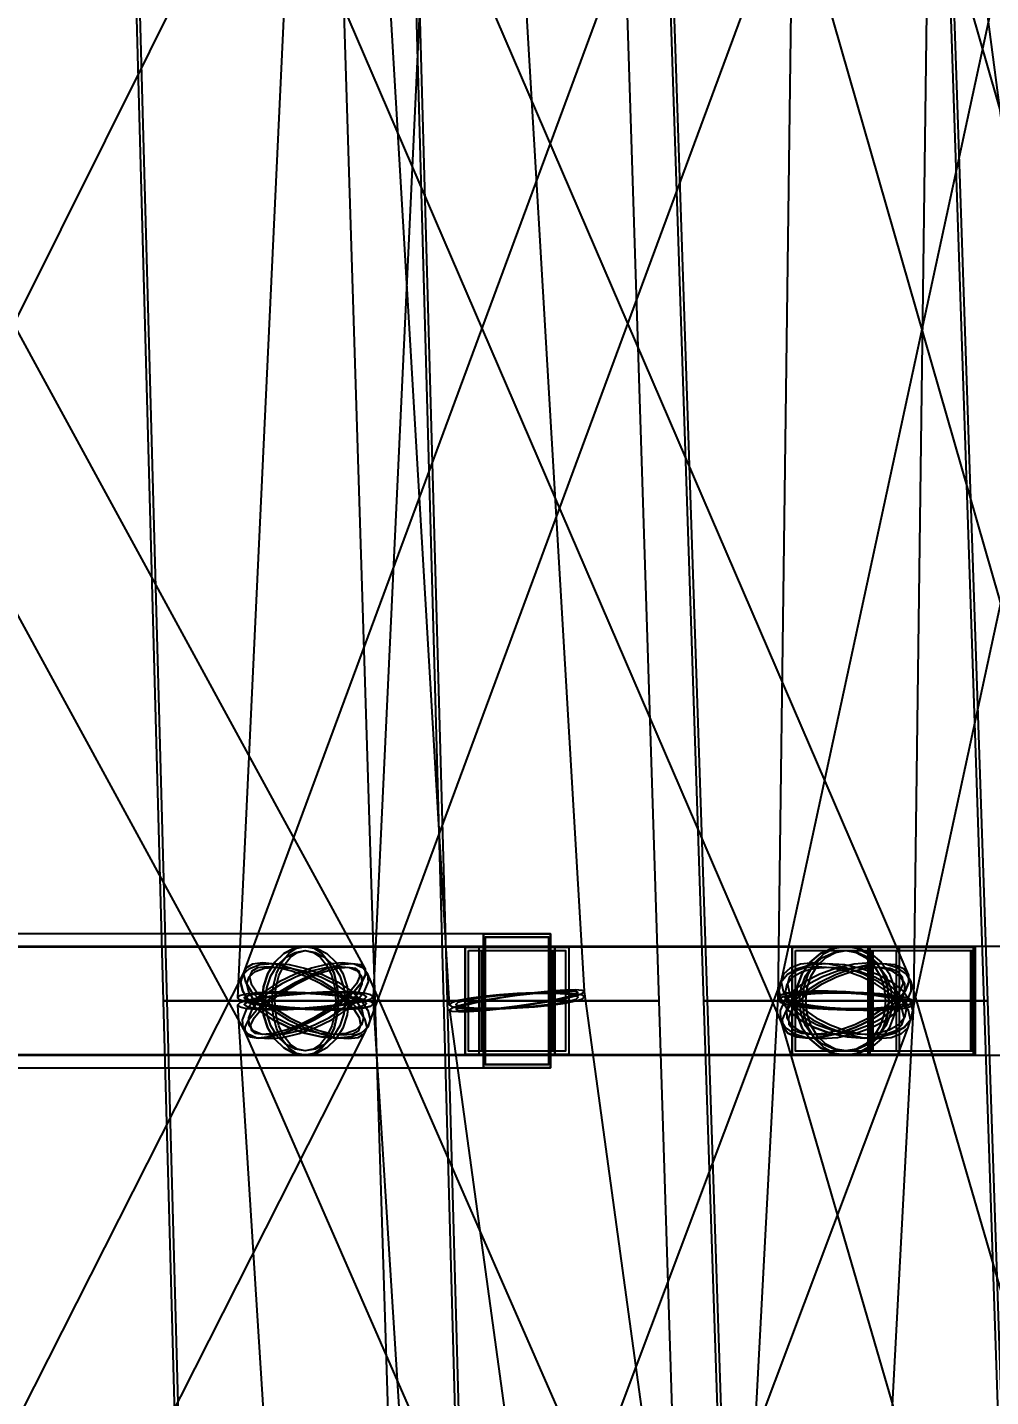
# Model space of a CAD drawing. Header units: millimetres. Extents: x -123812 to 252100, y -3000 to 639000.
# Drawn here: x 7939 to 11534, y 398522 to 403634 of the extents above; entities that cross this region are included whole.
import ezdxf

# ---------------------------------------------------------------- set-up
doc = ezdxf.new("R2010")
doc.units = ezdxf.units.MM
doc.layers.add('D-STR-DIM', color=7, linetype='Continuous', lineweight=13)
doc.layers.add('D-STR-STRC', color=7, linetype='Continuous', lineweight=25)
doc.styles.add('OpenSansCondensed-Light', font='OpenSansCondensed-Light.ttf')
doc.styles.add('TOWER_UNICODE', font='Arial Unicode.ttf')
doc.dimstyles.new('EZDXF', dxfattribs={"dimtxt": 0.25, "dimasz": 0.175, "dimexe": 0.375, "dimexo": 0.125, "dimgap": 0.1, "dimtad": 1, "dimlfac": 100, "dimzin": 12, "dimdsep": 46, "dimtxsty": 'OpenSansCondensed-Light', "dimblk": 'ARCHTICK', "dimcen": 2.5, "dimazin": 3, "dimtfac": 0.5, "dimtmove": 2, "dimatfit": 3})

# ---------------------------------------------------------------- blocks, each defined once
blk = doc.blocks.new('_ARCHTICK')
at = {"color": 0, "linetype": 'BYBLOCK', "const_width": 0.15}
blk.add_lwpolyline([(-0.5, -0.5), (0.5, 0.5)], dxfattribs=at)

msp = doc.modelspace()

# ---------------------------------------------------------------- linework, layer by layer
at = {"layer": 'D-STR-STRC'}
for points in [[(8721.2, 424967.1), (12010, 399967.1), (12018.6, 399963.2), (12043.8, 399961.9), (12083.8, 399963.1), (12136, 399966.9), (12196.7, 399972.9), (12261.9, 399980.8), (12327.1, 399990), (12387.8, 399999.8), (12440, 400009.7), (12480, 400018.9), (12505.2, 400026.9), (12513.7, 400032.9), (9224.9, 425032.9)], [(8035.3, 424985.2), (9513, 399985.2), (9521.6, 399978.8), (9547, 399973.8), (9587.3, 399970.6), (9639.8, 399969.4), (9700.9, 399970.3), (9766.6, 399973.2), (9832.2, 399978), (9893.3, 399984.2), (9945.8, 399991.5), (9986.1, 399999.4), (10011.5, 400007.4), (10020.1, 400014.8), (8542.4, 425014.8)], [(9898, 425011.7), (8722.6, 400011.7), (8731.2, 400003.2), (8756.6, 399994.5), (8796.9, 399986.1), (8849.5, 399978.7), (8910.7, 399972.7), (8976.3, 399968.6), (9042, 399966.6), (9103.2, 399966.9), (9155.7, 399969.5), (9196.1, 399974.1), (9221.4, 399980.5), (9230.1, 399988.3), (10405.5, 424988.3)], [(11068.8, 425003.3), (10739.7, 400003.3), (10748.4, 399994.5), (10773.8, 399986.2), (10814.1, 399978.7), (10866.7, 399972.7), (10928, 399968.6), (10993.7, 399966.6), (11059.4, 399966.9), (11120.7, 399969.5), (11173.3, 399974.1), (11213.7, 399980.5), (11239, 399988.2), (11247.7, 399996.7), (11576.8, 424996.7)], [(6026.7, 404879), (8753, 399879), (8769.9, 399865), (8800.8, 399860.3), (8843.7, 399865), (8895.6, 399879), (8953, 399901.2), (9012, 399930.1), (9068.6, 399963.8), (9118.9, 400000), (9159.5, 400036.2), (9187.6, 400069.9), (9201.3, 400098.8), (9199.6, 400121), (6473.3, 405121)], [(8616.8, 405121), (6125.2, 400121), (6116.3, 400098.8), (6123.1, 400069.9), (6145.2, 400036.2), (6181.1, 400000), (6228.3, 399963.8), (6283.5, 399930.1), (6343.2, 399901.2), (6403.1, 399879), (6459.2, 399865), (6507.7, 399860.3), (6545.2, 399865), (6569.2, 399879), (9060.8, 404879)], [(8604.9, 404901.2), (10759.8, 399901.2), (10777.5, 399879), (10810, 399865), (10855, 399860.3), (10909.4, 399865), (10969.6, 399879), (11031.4, 399901.2), (11090.7, 399930.1), (11143.4, 399963.8), (11185.8, 400000), (11215.2, 400036.2), (11229.5, 400069.9), (11227.7, 400098.8), (9072.8, 405098.8)], [(10592.5, 405098.8), (8743.5, 400098.8), (8734.7, 400069.9), (8742.5, 400036.2), (8766.1, 400000), (8804.1, 399963.8), (8853.8, 399930.1), (8911.9, 399901.2), (8974.3, 399879), (9036.9, 399865), (9095.4, 399860.3), (9145.7, 399865), (9184.5, 399879), (9209.2, 399901.2), (11058.1, 404901.2)], [(10581.1, 404930.1), (12017.7, 399930.1), (12034.9, 399901.2), (12067.5, 399879), (12113.4, 399865), (12169.4, 399860.3), (12231.7, 399865), (12296.1, 399879), (12358.1, 399901.2), (12413.6, 399930.1), (12458.7, 399963.8), (12490.5, 400000), (12506.6, 400036.2), (12506.1, 400069.9), (11069.5, 405069.9)], [(11831.5, 405069.9), (10751.1, 400069.9), (10743.9, 400036.2), (10753.8, 400000), (10779.9, 399963.8), (10820.7, 399930.1), (10873.2, 399901.2), (10934, 399879), (10998.8, 399865), (11063.3, 399860.3), (11123, 399865), (11173.9, 399879), (11212.6, 399901.2), (11236.3, 399930.1), (12316.7, 404930.1)], [(6347.2, 399796.8), (8976.3, 399796.8), (9008.3, 399803.7), (9038.2, 399824), (9063.8, 399856.3), (9083.5, 399898.4), (9095.8, 399947.4), (9100, 400000), (9095.8, 400052.6), (9083.5, 400101.6), (9063.8, 400143.7), (9038.2, 400176), (9008.3, 400196.3), (8976.3, 400203.2), (6347.2, 400203.2)], [(6347.2, 399796.8), (8976.3, 399796.8), (9008.3, 399803.7), (9038.2, 399824), (9063.8, 399856.3), (9083.5, 399898.4), (9095.8, 399947.4), (9100, 400000), (9095.8, 400052.6), (9083.5, 400101.6), (9063.8, 400143.7), (9038.2, 400176), (9008.3, 400196.3), (8976.3, 400203.2), (6347.2, 400203.2)], [(12261.9, 400203.2), (10993.7, 400203.2), (10945.1, 400196.3), (10899.8, 400176), (10861, 400143.7), (10831.1, 400101.6), (10812.4, 400052.6), (10806, 400000), (10812.4, 399947.4), (10831.1, 399898.4), (10861, 399856.3), (10899.8, 399824), (10945.1, 399803.7), (10993.7, 399796.8), (12261.9, 399796.8)], [(12261.9, 400203.2), (10993.7, 400203.2), (10945.1, 400196.3), (10899.8, 400176), (10861, 400143.7), (10831.1, 400101.6), (10812.4, 400052.6), (10806, 400000), (10812.4, 399947.4), (10831.1, 399898.4), (10861, 399856.3), (10899.8, 399824), (10945.1, 399803.7), (10993.7, 399796.8), (12261.9, 399796.8)], [(6665.8, 394877.7), (9197.7, 399877.7), (9206.7, 399900.1), (9200, 399929.4), (9178, 399963.4), (9142.3, 400000), (9095.3, 400036.6), (9040.2, 400070.6), (8980.7, 400099.9), (8920.9, 400122.3), (8864.9, 400136.4), (8816.5, 400141.2), (8779, 400136.4), (8754.9, 400122.3), (6223.1, 395122.3)], [(11395.6, 395099.9), (9209.8, 400099.9), (9191.9, 400122.3), (9159.3, 400136.4), (9114.3, 400141.2), (9059.8, 400136.4), (8999.7, 400122.3), (8937.9, 400099.9), (8878.8, 400070.6), (8826.3, 400036.6), (8784.1, 400000), (8754.9, 399963.4), (8740.8, 399929.4), (8742.8, 399900.1), (10928.6, 394900.1)], [(9346.3, 394900.1), (11226.2, 399900.1), (11235, 399929.4), (11227.4, 399963.4), (11203.8, 400000), (11165.9, 400036.6), (11116.3, 400070.6), (11058.4, 400099.9), (10996, 400122.3), (10933.5, 400136.4), (10875.1, 400141.2), (10824.7, 400136.4), (10785.9, 400122.3), (10761.3, 400099.9), (8881.4, 395099.9)], [(12693.7, 395070.6), (11237.7, 400070.6), (11220.4, 400099.9), (11187.6, 400122.3), (11141.7, 400136.4), (11085.6, 400141.2), (11023.3, 400136.4), (10959, 400122.3), (10897, 400099.9), (10841.6, 400070.6), (10796.6, 400036.6), (10765, 400000), (10749, 399963.4), (10749.7, 399929.4), (12205.7, 394929.4)], [(10813.6, 375015.8), (9229.8, 400015.8), (9221.2, 400022.8), (9195.9, 400028.3), (9155.6, 400031.8), (9103.1, 400033.1), (9041.9, 400032.2), (8976.3, 400029.1), (8910.7, 400024), (8849.6, 400017.2), (8797.1, 400009.3), (8756.8, 400000.8), (8731.5, 399992.2), (8722.8, 399984.2), (10306.6, 374984.2)], [(9917.4, 374986.7), (11247.4, 399986.7), (11238.7, 399995.8), (11213.4, 400005.2), (11173.1, 400014.2), (11120.5, 400022.3), (11059.4, 400028.8), (10993.7, 400033.4), (10928.1, 400035.7), (10866.9, 400035.6), (10814.4, 400033), (10774, 400028.2), (10748.7, 400021.5), (10740.1, 400013.3), (9410.1, 375013.3)], [(13452.6, 375034.3), (10018.2, 400034.3), (10009.6, 400038.7), (9984.5, 400040.4), (9944.5, 400039.3), (9892.4, 400035.6), (9831.7, 400029.4), (9766.6, 400021.3), (9701.4, 400011.7), (9640.7, 400001.3), (9588.6, 399990.8), (9548.6, 399980.9), (9523.5, 399972.3), (9514.9, 399965.7), (12949.3, 374965.7)]]:
    msp.add_lwpolyline(points, dxfattribs=at)
for points in [[(8309.6, 405000), (8445.9, 400000), (9506.7, 400000), (9368.1, 405000)], [(8322.2, 405000), (8459.2, 400000), (9493.4, 400000), (9355.5, 405000)], [(9078.6, 405000), (9236.2, 400000), (10296.9, 400000), (10137.1, 405000)], [(10296.1, 405000), (10463.3, 400000), (11524.1, 400000), (11354.5, 405000)], [(10308.7, 405000), (10476.6, 400000), (11510.8, 400000), (11342, 405000)], [(4712, 399750), (9891.6, 399750), (9891.6, 400250), (4712, 400250)], [(4712, 399750), (9891.6, 399750), (9891.6, 400250), (4712, 400250)], [(9891.6, 400250), (9641.6, 400250), (9641.6, 399750), (9891.6, 399750)], [(9641.6, 400250), (9891.6, 400250), (9891.6, 399750), (9641.6, 399750)], [(9885.6, 400238), (9647.6, 400238), (9647.6, 399762), (9885.6, 399762)], [(9647.6, 400238), (9885.6, 400238), (9885.6, 399762), (9647.6, 399762)], [(5497.3, 399800), (9908, 399800), (9908, 400200), (5497.3, 400200)], [(5497.3, 399800), (9908, 399800), (9908, 400200), (5497.3, 400200)], [(8815.1, 400000), (8820.6, 399947.4), (8836.7, 399898.4), (8862.3, 399856.3), (8895.7, 399824), (8934.6, 399803.7), (8976.3, 399796.8), (10993.7, 399796.8), (11035.4, 399803.7), (11074.3, 399824), (11107.7, 399856.3), (11133.3, 399898.4), (11149.4, 399947.4), (11154.9, 400000), (11149.4, 400052.6), (11133.3, 400101.6), (11107.7, 400143.7), (11074.3, 400176), (11035.4, 400196.3), (10993.7, 400203.2), (8976.3, 400203.2), (8934.6, 400196.3), (8895.7, 400176), (8862.3, 400143.7), (8836.7, 400101.6), (8820.6, 400052.6)], [(9137.5, 400000), (9132, 399947.4), (9115.9, 399898.4), (9090.3, 399856.3), (9056.9, 399824), (9018.1, 399803.7), (8976.3, 399796.8), (8934.6, 399803.7), (8895.7, 399824), (8862.3, 399856.3), (8836.7, 399898.4), (8820.6, 399947.4), (8815.1, 400000), (8820.6, 400052.6), (8836.7, 400101.6), (8862.3, 400143.7), (8895.7, 400176), (8934.6, 400196.3), (8976.3, 400203.2), (9018.1, 400196.3), (9056.9, 400176), (9090.3, 400143.7), (9115.9, 400101.6), (9132, 400052.6)], [(8815.1, 400000), (8820.6, 399947.4), (8836.7, 399898.4), (8862.3, 399856.3), (8895.7, 399824), (8934.6, 399803.7), (8976.3, 399796.8), (10993.7, 399796.8), (11035.4, 399803.7), (11074.3, 399824), (11107.7, 399856.3), (11133.3, 399898.4), (11149.4, 399947.4), (11154.9, 400000), (11149.4, 400052.6), (11133.3, 400101.6), (11107.7, 400143.7), (11074.3, 400176), (11035.4, 400196.3), (10993.7, 400203.2), (8976.3, 400203.2), (8934.6, 400196.3), (8895.7, 400176), (8862.3, 400143.7), (8836.7, 400101.6), (8820.6, 400052.6)], [(9137.5, 400000), (9132, 399947.4), (9115.9, 399898.4), (9090.3, 399856.3), (9056.9, 399824), (9018.1, 399803.7), (8976.3, 399796.8), (8934.6, 399803.7), (8895.7, 399824), (8862.3, 399856.3), (8836.7, 399898.4), (8820.6, 399947.4), (8815.1, 400000), (8820.6, 400052.6), (8836.7, 400101.6), (8862.3, 400143.7), (8895.7, 400176), (8934.6, 400196.3), (8976.3, 400203.2), (9018.1, 400196.3), (9056.9, 400176), (9090.3, 400143.7), (9115.9, 400101.6), (9132, 400052.6)], [(9124.8, 400000), (9119.8, 399951.5), (9104.9, 399906.4), (9081.3, 399867.6), (9050.6, 399837.9), (9014.8, 399819.2), (8976.3, 399812.8), (8937.9, 399819.2), (8902.1, 399837.9), (8871.3, 399867.6), (8847.7, 399906.4), (8832.9, 399951.5), (8827.8, 400000), (8832.9, 400048.5), (8847.7, 400093.6), (8871.3, 400132.4), (8902.1, 400162.1), (8937.9, 400180.8), (8976.3, 400187.2), (9014.8, 400180.8), (9050.6, 400162.1), (9081.3, 400132.4), (9104.9, 400093.6), (9119.8, 400048.5)], [(9124.8, 400000), (9119.8, 399951.5), (9104.9, 399906.4), (9081.3, 399867.6), (9050.6, 399837.9), (9014.8, 399819.2), (8976.3, 399812.8), (8937.9, 399819.2), (8902.1, 399837.9), (8871.3, 399867.6), (8847.7, 399906.4), (8832.9, 399951.5), (8827.8, 400000), (8832.9, 400048.5), (8847.7, 400093.6), (8871.3, 400132.4), (8902.1, 400162.1), (8937.9, 400180.8), (8976.3, 400187.2), (9014.8, 400180.8), (9050.6, 400162.1), (9081.3, 400132.4), (9104.9, 400093.6), (9119.8, 400048.5)], [(9100, 400000), (9095.8, 399947.4), (9083.5, 399898.4), (9063.8, 399856.3), (9038.2, 399824), (9008.3, 399803.7), (8976.3, 399796.8), (8944.3, 399803.7), (8914.5, 399824), (8888.9, 399856.3), (8869.2, 399898.4), (8856.8, 399947.4), (8852.6, 400000), (8856.8, 400052.6), (8869.2, 400101.6), (8888.9, 400143.7), (8914.5, 400176), (8944.3, 400196.3), (8976.3, 400203.2), (9008.3, 400196.3), (9038.2, 400176), (9063.8, 400143.7), (9083.5, 400101.6), (9095.8, 400052.6)], [(9100, 400000), (9095.8, 399947.4), (9083.5, 399898.4), (9063.8, 399856.3), (9038.2, 399824), (9008.3, 399803.7), (8976.3, 399796.8), (8944.3, 399803.7), (8914.5, 399824), (8888.9, 399856.3), (8869.2, 399898.4), (8856.8, 399947.4), (8852.6, 400000), (8856.8, 400052.6), (8869.2, 400101.6), (8888.9, 400143.7), (8914.5, 400176), (8944.3, 400196.3), (8976.3, 400203.2), (9008.3, 400196.3), (9038.2, 400176), (9063.8, 400143.7), (9083.5, 400101.6), (9095.8, 400052.6)], [(9090.3, 400000), (9086.4, 399951.5), (9075, 399906.4), (9056.9, 399867.6), (9033.3, 399837.9), (9005.8, 399819.2), (8976.3, 399812.8), (8946.8, 399819.2), (8919.3, 399837.9), (8895.7, 399867.6), (8877.6, 399906.4), (8866.3, 399951.5), (8862.4, 400000), (8866.3, 400048.5), (8877.6, 400093.6), (8895.7, 400132.4), (8919.3, 400162.1), (8946.8, 400180.8), (8976.3, 400187.2), (9005.8, 400180.8), (9033.3, 400162.1), (9056.9, 400132.4), (9075, 400093.6), (9086.4, 400048.5)], [(9090.3, 400000), (9086.4, 399951.5), (9075, 399906.4), (9056.9, 399867.6), (9033.3, 399837.9), (9005.8, 399819.2), (8976.3, 399812.8), (8946.8, 399819.2), (8919.3, 399837.9), (8895.7, 399867.6), (8877.6, 399906.4), (8866.3, 399951.5), (8862.4, 400000), (8866.3, 400048.5), (8877.6, 400093.6), (8895.7, 400132.4), (8919.3, 400162.1), (8946.8, 400180.8), (8976.3, 400187.2), (9005.8, 400180.8), (9033.3, 400162.1), (9056.9, 400132.4), (9075, 400093.6), (9086.4, 400048.5)], [(9573.4, 399800), (11470.6, 399800), (11470.6, 400200), (9573.4, 400200)], [(9573.4, 400200), (9959.7, 400200), (9959.7, 399800), (9573.4, 399800)], [(9573.4, 399800), (11470.6, 399800), (11470.6, 400200), (9573.4, 400200)], [(9573.4, 400200), (9959.7, 400200), (9959.7, 399800), (9573.4, 399800)], [(9585, 400188), (9948.1, 400188), (9948.1, 399812), (9585, 399812)], [(9585, 400188), (9948.1, 400188), (9948.1, 399812), (9585, 399812)], [(9625.1, 400200), (9908, 400200), (9908, 399800), (9625.1, 399800)], [(9625.1, 400200), (9908, 400200), (9908, 399800), (9625.1, 399800)], [(9633.6, 400188), (9899.5, 400188), (9899.5, 399812), (9633.6, 399812)], [(9633.6, 400188), (9899.5, 400188), (9899.5, 399812), (9633.6, 399812)], [(10793.9, 399800), (11477.2, 399800), (11477.2, 400200), (10793.9, 400200)], [(10793.9, 400200), (11193.5, 400200), (11193.5, 399800), (10793.9, 399800)], [(10805.9, 400188), (11181.5, 400188), (11181.5, 399812), (10805.9, 399812)], [(11181.4, 400000), (11175, 399947.4), (11156.3, 399898.4), (11126.5, 399856.3), (11087.6, 399824), (11042.3, 399803.7), (10993.7, 399796.8), (10945.1, 399803.7), (10899.8, 399824), (10861, 399856.3), (10831.1, 399898.4), (10812.4, 399947.4), (10806, 400000), (10812.4, 400052.6), (10831.1, 400101.6), (10861, 400143.7), (10899.8, 400176), (10945.1, 400196.3), (10993.7, 400203.2), (11042.3, 400196.3), (11087.6, 400176), (11126.5, 400143.7), (11156.3, 400101.6), (11175, 400052.6)], [(11181.4, 400000), (11175, 399947.4), (11156.3, 399898.4), (11126.5, 399856.3), (11087.6, 399824), (11042.3, 399803.7), (10993.7, 399796.8), (10945.1, 399803.7), (10899.8, 399824), (10861, 399856.3), (10831.1, 399898.4), (10812.4, 399947.4), (10806, 400000), (10812.4, 400052.6), (10831.1, 400101.6), (10861, 400143.7), (10899.8, 400176), (10945.1, 400196.3), (10993.7, 400203.2), (11042.3, 400196.3), (11087.6, 400176), (11126.5, 400143.7), (11156.3, 400101.6), (11175, 400052.6)], [(11166.7, 400000), (11160.8, 399951.5), (11143.5, 399906.4), (11116, 399867.6), (11080.2, 399837.9), (11038.5, 399819.2), (10993.7, 399812.8), (10948.9, 399819.2), (10907.2, 399837.9), (10871.4, 399867.6), (10843.9, 399906.4), (10826.7, 399951.5), (10820.8, 400000), (10826.7, 400048.5), (10843.9, 400093.6), (10871.4, 400132.4), (10907.2, 400162.1), (10948.9, 400180.8), (10993.7, 400187.2), (11038.5, 400180.8), (11080.2, 400162.1), (11116, 400132.4), (11143.5, 400093.6), (11160.8, 400048.5)], [(11166.7, 400000), (11160.8, 399951.5), (11143.5, 399906.4), (11116, 399867.6), (11080.2, 399837.9), (11038.5, 399819.2), (10993.7, 399812.8), (10948.9, 399819.2), (10907.2, 399837.9), (10871.4, 399867.6), (10843.9, 399906.4), (10826.7, 399951.5), (10820.8, 400000), (10826.7, 400048.5), (10843.9, 400093.6), (10871.4, 400132.4), (10907.2, 400162.1), (10948.9, 400180.8), (10993.7, 400187.2), (11038.5, 400180.8), (11080.2, 400162.1), (11116, 400132.4), (11143.5, 400093.6), (11160.8, 400048.5)], [(11154.9, 400000), (11149.4, 399947.4), (11133.3, 399898.4), (11107.7, 399856.3), (11074.3, 399824), (11035.4, 399803.7), (10993.7, 399796.8), (10952, 399803.7), (10913.1, 399824), (10879.7, 399856.3), (10854.1, 399898.4), (10838, 399947.4), (10832.5, 400000), (10838, 400052.6), (10854.1, 400101.6), (10879.7, 400143.7), (10913.1, 400176), (10952, 400196.3), (10993.7, 400203.2), (11035.4, 400196.3), (11074.3, 400176), (11107.7, 400143.7), (11133.3, 400101.6), (11149.4, 400052.6)], [(11154.9, 400000), (11149.4, 399947.4), (11133.3, 399898.4), (11107.7, 399856.3), (11074.3, 399824), (11035.4, 399803.7), (10993.7, 399796.8), (10952, 399803.7), (10913.1, 399824), (10879.7, 399856.3), (10854.1, 399898.4), (10838, 399947.4), (10832.5, 400000), (10838, 400052.6), (10854.1, 400101.6), (10879.7, 400143.7), (10913.1, 400176), (10952, 400196.3), (10993.7, 400203.2), (11035.4, 400196.3), (11074.3, 400176), (11107.7, 400143.7), (11133.3, 400101.6), (11149.4, 400052.6)], [(11142.2, 400000), (11137.2, 399951.5), (11122.3, 399906.4), (11098.7, 399867.6), (11068, 399837.9), (11032.2, 399819.2), (10993.7, 399812.8), (10955.3, 399819.2), (10919.5, 399837.9), (10888.7, 399867.6), (10865.1, 399906.4), (10850.3, 399951.5), (10845.2, 400000), (10850.3, 400048.5), (10865.1, 400093.6), (10888.7, 400132.4), (10919.5, 400162.1), (10955.3, 400180.8), (10993.7, 400187.2), (11032.2, 400180.8), (11068, 400162.1), (11098.7, 400132.4), (11122.3, 400093.6), (11137.2, 400048.5)], [(11142.2, 400000), (11137.2, 399951.5), (11122.3, 399906.4), (11098.7, 399867.6), (11068, 399837.9), (11032.2, 399819.2), (10993.7, 399812.8), (10955.3, 399819.2), (10919.5, 399837.9), (10888.7, 399867.6), (10865.1, 399906.4), (10850.3, 399951.5), (10845.2, 400000), (10850.3, 400048.5), (10865.1, 400093.6), (10888.7, 400132.4), (10919.5, 400162.1), (10955.3, 400180.8), (10993.7, 400187.2), (11032.2, 400180.8), (11068, 400162.1), (11098.7, 400132.4), (11122.3, 400093.6), (11137.2, 400048.5)], [(11077.6, 400200), (11477.2, 400200), (11477.2, 399800), (11077.6, 399800)], [(11084.3, 400200), (11470.6, 400200), (11470.6, 399800), (11084.3, 399800)], [(11084.3, 400200), (11470.6, 400200), (11470.6, 399800), (11084.3, 399800)], [(11089.6, 400188), (11465.3, 400188), (11465.3, 399812), (11089.6, 399812)], [(11095.8, 400188), (11459, 400188), (11459, 399812), (11095.8, 399812)], [(11095.8, 400188), (11459, 400188), (11459, 399812), (11095.8, 399812)], [(9186.5, 400000), (9210.2, 399963.8), (9217.9, 399930.1), (9209.2, 399901.2), (9184.5, 399879), (9145.7, 399865), (9095.4, 399860.3), (9036.9, 399865), (8974.3, 399879), (8911.9, 399901.2), (8853.8, 399930.1), (8804.1, 399963.8), (8766.1, 400000), (8742.5, 400036.2), (8734.7, 400069.9), (8743.5, 400098.8), (8768.1, 400121), (8806.9, 400135), (8857.3, 400139.7), (8915.7, 400135), (8978.3, 400121), (9040.8, 400098.8), (9098.9, 400069.9), (9148.6, 400036.2)], [(8784.1, 400000), (8754.9, 399963.4), (8740.8, 399929.4), (8742.8, 399900.1), (8760.7, 399877.7), (8793.3, 399863.6), (8838.4, 399858.8), (8892.8, 399863.6), (8953, 399877.7), (9014.7, 399900.1), (9073.9, 399929.4), (9126.3, 399963.4), (9168.6, 400000), (9197.7, 400036.6), (9211.8, 400070.6), (9209.8, 400099.9), (9191.9, 400122.3), (9159.3, 400136.4), (9114.3, 400141.2), (9059.8, 400136.4), (8999.7, 400122.3), (8937.9, 400099.9), (8878.8, 400070.6), (8826.3, 400036.6)], [(8810.3, 400000), (8857.4, 399963.4), (8912.5, 399929.4), (8972, 399900.1), (9031.7, 399877.7), (9087.7, 399863.6), (9136.1, 399858.8), (9173.6, 399863.6), (9197.7, 399877.7), (9206.7, 399900.1), (9200, 399929.4), (9178, 399963.4), (9142.3, 400000), (9095.3, 400036.6), (9040.2, 400070.6), (8980.7, 400099.9), (8920.9, 400122.3), (8864.9, 400136.4), (8816.5, 400141.2), (8779, 400136.4), (8754.9, 400122.3), (8746, 400099.9), (8752.7, 400070.6), (8774.6, 400036.6)], [(9118.9, 400000), (9068.6, 399963.8), (9012, 399930.1), (8953, 399901.2), (8895.6, 399879), (8843.7, 399865), (8800.8, 399860.3), (8769.9, 399865), (8753, 399879), (8751.4, 399901.2), (8765.1, 399930.1), (8793.2, 399963.8), (8833.8, 400000), (8884.1, 400036.2), (8940.6, 400069.9), (8999.6, 400098.8), (9057.1, 400121), (9109, 400135), (9151.9, 400139.7), (9182.8, 400135), (9199.6, 400121), (9201.3, 400098.8), (9187.6, 400069.9), (9159.5, 400036.2)], [(11233.7, 400000), (11243.5, 399963.8), (11236.3, 399930.1), (11212.6, 399901.2), (11173.9, 399879), (11123, 399865), (11063.3, 399860.3), (10998.8, 399865), (10934, 399879), (10873.2, 399901.2), (10820.7, 399930.1), (10779.9, 399963.8), (10753.8, 400000), (10743.9, 400036.2), (10751.1, 400069.9), (10774.9, 400098.8), (10813.5, 400121), (10864.4, 400135), (10924.1, 400139.7), (10988.6, 400135), (11053.4, 400121), (11114.2, 400098.8), (11166.7, 400069.9), (11207.5, 400036.2)], [(10765, 400000), (10749, 399963.4), (10749.7, 399929.4), (10767, 399900.1), (10799.8, 399877.7), (10845.8, 399863.6), (10901.8, 399858.8), (10964.1, 399863.6), (11028.5, 399877.7), (11090.4, 399900.1), (11145.8, 399929.4), (11190.8, 399963.4), (11222.4, 400000), (11238.4, 400036.6), (11237.7, 400070.6), (11220.4, 400099.9), (11187.6, 400122.3), (11141.7, 400136.4), (11085.6, 400141.2), (11023.3, 400136.4), (10959, 400122.3), (10897, 400099.9), (10841.6, 400070.6), (10796.6, 400036.6)], [(10783.6, 400000), (10821.5, 399963.4), (10871.1, 399929.4), (10929.1, 399900.1), (10991.4, 399877.7), (11053.9, 399863.6), (11112.4, 399858.8), (11162.7, 399863.6), (11201.5, 399877.7), (11226.2, 399900.1), (11235, 399929.4), (11227.4, 399963.4), (11203.8, 400000), (11165.9, 400036.6), (11116.3, 400070.6), (11058.4, 400099.9), (10996, 400122.3), (10933.5, 400136.4), (10875.1, 400141.2), (10824.7, 400136.4), (10785.9, 400122.3), (10761.3, 400099.9), (10752.4, 400070.6), (10760.1, 400036.6)], [(11185.8, 400000), (11143.4, 399963.8), (11090.7, 399930.1), (11031.4, 399901.2), (10969.6, 399879), (10909.4, 399865), (10855, 399860.3), (10810, 399865), (10777.5, 399879), (10759.8, 399901.2), (10758, 399930.1), (10772.2, 399963.8), (10801.6, 400000), (10844.1, 400036.2), (10896.7, 400069.9), (10956, 400098.8), (11017.8, 400121), (11078, 400135), (11132.5, 400139.7), (11177.5, 400135), (11209.9, 400121), (11227.7, 400098.8), (11229.5, 400069.9), (11215.2, 400036.2)], [(9165.9, 400000), (9187.2, 399967.4), (9194.1, 399937), (9186.2, 399910.9), (9164, 399890.9), (9129.1, 399878.3), (9083.7, 399874), (9031, 399878.3), (8974.5, 399890.9), (8918.2, 399910.9), (8865.9, 399937), (8821, 399967.4), (8786.8, 400000), (8765.5, 400032.6), (8758.5, 400063), (8766.4, 400089.1), (8788.6, 400109.1), (8823.6, 400121.7), (8869, 400126), (8921.7, 400121.7), (8978.1, 400109.1), (9034.4, 400089.1), (9086.8, 400063), (9131.6, 400032.6)], [(8803, 400000), (8776.7, 399967), (8764, 399936.3), (8765.8, 399910), (8781.9, 399889.7), (8811.3, 399877), (8851.9, 399872.7), (8901, 399877), (8955.3, 399889.7), (9010.9, 399910), (9064.3, 399936.3), (9111.6, 399967), (9149.7, 400000), (9176, 400033), (9188.6, 400063.7), (9186.8, 400090), (9170.7, 400110.3), (9141.3, 400123), (9100.7, 400127.3), (9051.6, 400123), (8997.4, 400110.3), (8941.7, 400090), (8888.4, 400063.7), (8841.1, 400033)], [(8826.7, 400000), (8869.1, 399967), (8918.8, 399936.3), (8972.4, 399910), (9026.3, 399889.7), (9076.8, 399877), (9120.4, 399872.7), (9154.2, 399877), (9175.9, 399889.7), (9184, 399910), (9178, 399936.3), (9158.2, 399967), (9126, 400000), (9083.6, 400033), (9033.9, 400063.7), (8980.3, 400090), (8926.4, 400110.3), (8875.9, 400123), (8832.3, 400127.3), (8798.4, 400123), (8776.7, 400110.3), (8768.6, 400090), (8774.7, 400063.7), (8794.5, 400033)], [(9104.9, 400000), (9059.5, 399967.4), (9008.5, 399937), (8955.3, 399910.9), (8903.5, 399890.9), (8856.7, 399878.3), (8818.1, 399874), (8790.2, 399878.3), (8775, 399890.9), (8773.5, 399910.9), (8785.9, 399937), (8811.2, 399967.4), (8847.8, 400000), (8893.1, 400032.6), (8944.1, 400063), (8997.3, 400089.1), (9049.1, 400109.1), (9095.9, 400121.7), (9134.6, 400126), (9162.5, 400121.7), (9177.7, 400109.1), (9179.1, 400089.1), (9166.8, 400063), (9141.4, 400032.6)], [(11210, 400000), (11218.9, 399967.4), (11212.4, 399937), (11191, 399910.9), (11156.2, 399890.9), (11110.3, 399878.3), (11056.4, 399874), (10998.3, 399878.3), (10939.9, 399890.9), (10885.1, 399910.9), (10837.7, 399937), (10801, 399967.4), (10777.4, 400000), (10768.5, 400032.6), (10775, 400063), (10796.4, 400089.1), (10831.2, 400109.1), (10877.1, 400121.7), (10931, 400126), (10989.1, 400121.7), (11047.6, 400109.1), (11102.3, 400089.1), (11149.7, 400063), (11186.4, 400032.6)], [(10787.5, 400000), (10773.1, 399967), (10773.7, 399936.3), (10789.3, 399910), (10818.9, 399889.7), (10860.3, 399877), (10910.9, 399872.7), (10967, 399877), (11025, 399889.7), (11080.9, 399910), (11130.8, 399936.3), (11171.4, 399967), (11199.9, 400000), (11214.3, 400033), (11213.7, 400063.7), (11198.1, 400090), (11168.5, 400110.3), (11127.1, 400123), (11076.6, 400127.3), (11020.4, 400123), (10962.4, 400110.3), (10906.5, 400090), (10856.6, 400063.7), (10816, 400033)], [(10804.3, 400000), (10838.4, 399967), (10883.2, 399936.3), (10935.4, 399910), (10991.6, 399889.7), (11048, 399877), (11100.7, 399872.7), (11146.1, 399877), (11181.1, 399889.7), (11203.3, 399910), (11211.2, 399936.3), (11204.4, 399967), (11183.1, 400000), (11149, 400033), (11104.3, 400063.7), (11052, 400090), (10995.8, 400110.3), (10939.4, 400123), (10886.7, 400127.3), (10841.4, 400123), (10806.4, 400110.3), (10784.1, 400090), (10776.2, 400063.7), (10783.1, 400033)], [(11166.9, 400000), (11128.6, 399967.4), (11081.2, 399937), (11027.7, 399910.9), (10972, 399890.9), (10917.7, 399878.3), (10868.6, 399874), (10828.1, 399878.3), (10798.8, 399890.9), (10782.8, 399910.9), (10781.2, 399937), (10794, 399967.4), (10820.5, 400000), (10858.8, 400032.6), (10906.3, 400063), (10959.7, 400089.1), (11015.4, 400109.1), (11069.7, 400121.7), (11118.8, 400126), (11159.4, 400121.7), (11188.6, 400109.1), (11204.6, 400089.1), (11206.3, 400063), (11193.4, 400032.6)], [(8976.3, 399968.6), (8910.7, 399972.7), (8849.5, 399978.7), (8796.9, 399986.1), (8756.6, 399994.5), (8731.2, 400003.2), (8722.6, 400011.7), (8731.2, 400019.5), (8756.6, 400025.9), (8796.9, 400030.5), (8849.5, 400033.1), (8910.7, 400033.4), (8976.3, 400031.4), (9042, 400027.3), (9103.2, 400021.3), (9155.7, 400013.9), (9196.1, 400005.5), (9221.4, 399996.8), (9230.1, 399988.3), (9221.4, 399980.5), (9196.1, 399974.1), (9155.7, 399969.5), (9103.2, 399966.9), (9042, 399966.6)], [(8976.3, 400029.1), (8910.7, 400024), (8849.6, 400017.2), (8797.1, 400009.3), (8756.8, 400000.8), (8731.5, 399992.2), (8722.8, 399984.2), (8731.5, 399977.2), (8756.8, 399971.7), (8797.1, 399968.2), (8849.6, 399966.9), (8910.7, 399967.8), (8976.3, 399970.9), (9041.9, 399976), (9103.1, 399982.8), (9155.6, 399990.7), (9195.9, 399999.2), (9221.2, 400007.8), (9229.8, 400015.8), (9221.2, 400022.8), (9195.9, 400028.3), (9155.6, 400031.8), (9103.1, 400033.1), (9041.9, 400032.2)], [(8976.3, 399971.7), (8917.1, 399975.4), (8862, 399980.8), (8814.6, 399987.5), (8778.2, 399995), (8755.4, 400002.9), (8747.6, 400010.6), (8755.4, 400017.6), (8778.2, 400023.3), (8814.6, 400027.5), (8862, 400029.8), (8917.1, 400030.1), (8976.3, 400028.3), (9035.5, 400024.6), (9090.7, 400019.2), (9138.1, 400012.5), (9174.4, 400005), (9197.3, 399997.1), (9205.1, 399989.4), (9197.3, 399982.4), (9174.4, 399976.7), (9138.1, 399972.5), (9090.7, 399970.2), (9035.5, 399969.9)], [(8976.3, 400026.2), (8917.2, 400021.6), (8862.1, 400015.5), (8814.7, 400008.4), (8778.4, 400000.7), (8755.6, 399993), (8747.8, 399985.7), (8755.6, 399979.4), (8778.4, 399974.5), (8814.7, 399971.4), (8862.1, 399970.2), (8917.2, 399971), (8976.3, 399973.8), (9035.5, 399978.4), (9090.6, 399984.5), (9137.9, 399991.6), (9174.3, 399999.3), (9197.1, 400007), (9204.9, 400014.3), (9197.1, 400020.6), (9174.3, 400025.5), (9137.9, 400028.6), (9090.6, 400029.8), (9035.5, 400029)], [(9766.6, 400026.8), (9700.9, 400022), (9639.8, 400015.8), (9587.3, 400008.5), (9547, 400000.6), (9521.6, 399992.6), (9513, 399985.2), (9521.6, 399978.8), (9547, 399973.8), (9587.3, 399970.6), (9639.8, 399969.4), (9700.9, 399970.3), (9766.6, 399973.2), (9832.2, 399978), (9893.3, 399984.2), (9945.8, 399991.5), (9986.1, 399999.4), (10011.5, 400007.4), (10020.1, 400014.8), (10011.5, 400021.2), (9986.1, 400026.2), (9945.8, 400029.4), (9893.3, 400030.6), (9832.2, 400029.7)], [(9766.6, 400021.3), (9701.4, 400011.7), (9640.7, 400001.3), (9588.6, 399990.8), (9548.6, 399980.9), (9523.5, 399972.3), (9514.9, 399965.7), (9523.5, 399961.3), (9548.6, 399959.6), (9588.6, 399960.7), (9640.7, 399964.4), (9701.4, 399970.6), (9766.6, 399978.7), (9831.7, 399988.3), (9892.4, 399998.7), (9944.5, 400009.2), (9984.5, 400019.1), (10009.6, 400027.7), (10018.2, 400034.3), (10009.6, 400038.7), (9984.5, 400040.4), (9944.5, 400039.3), (9892.4, 400035.6), (9831.7, 400029.4)], [(9766.6, 400019.2), (9707.8, 400010.5), (9653.1, 400001.1), (9606.1, 399991.7), (9570.1, 399982.8), (9547.4, 399975.1), (9539.7, 399969), (9547.4, 399965.1), (9570.1, 399963.6), (9606.1, 399964.6), (9653.1, 399967.9), (9707.8, 399973.5), (9766.6, 399980.8), (9825.3, 399989.5), (9880, 399998.9), (9927, 400008.3), (9963, 400017.2), (9985.7, 400024.9), (9993.4, 400031), (9985.7, 400034.9), (9963, 400036.4), (9927, 400035.4), (9880, 400032.1), (9825.3, 400026.5)], [(10993.7, 399966.6), (10928, 399968.6), (10866.7, 399972.7), (10814.1, 399978.7), (10773.8, 399986.2), (10748.4, 399994.5), (10739.7, 400003.3), (10748.4, 400011.8), (10773.8, 400019.5), (10814.1, 400025.9), (10866.7, 400030.5), (10928, 400033.1), (10993.7, 400033.4), (11059.4, 400031.4), (11120.7, 400027.3), (11173.3, 400021.3), (11213.7, 400013.8), (11239, 400005.5), (11247.7, 399996.7), (11239, 399988.2), (11213.7, 399980.5), (11173.3, 399974.1), (11120.7, 399969.5), (11059.4, 399966.9)], [(10993.7, 399966.6), (10928.1, 399971.2), (10866.9, 399977.7), (10814.4, 399985.8), (10774, 399994.8), (10748.7, 400004.2), (10740.1, 400013.3), (10748.7, 400021.5), (10774, 400028.2), (10814.4, 400033), (10866.9, 400035.6), (10928.1, 400035.7), (10993.7, 400033.4), (11059.4, 400028.8), (11120.5, 400022.3), (11173.1, 400014.2), (11213.4, 400005.2), (11238.7, 399995.8), (11247.4, 399986.7), (11238.7, 399978.5), (11213.4, 399971.8), (11173.1, 399967), (11120.5, 399964.4), (11059.4, 399964.3)], [(10993.7, 399969.9), (10934.4, 399971.7), (10879.2, 399975.4), (10831.8, 399980.8), (10795.4, 399987.5), (10772.5, 399995.1), (10764.7, 400003), (10772.5, 400010.6), (10795.4, 400017.6), (10831.8, 400023.4), (10879.2, 400027.5), (10934.4, 400029.8), (10993.7, 400030.1), (11053, 400028.3), (11108.2, 400024.6), (11155.6, 400019.2), (11192, 400012.5), (11214.9, 400004.9), (11222.7, 399997), (11214.9, 399989.4), (11192, 399982.4), (11155.6, 399976.6), (11108.2, 399972.5), (11053, 399970.2)], [(10993.7, 399969.9), (10934.5, 399974), (10879.4, 399979.9), (10832, 399987.2), (10795.7, 399995.3), (10772.8, 400003.8), (10765, 400012), (10772.8, 400019.3), (10795.7, 400025.4), (10832, 400029.7), (10879.4, 400032.1), (10934.5, 400032.2), (10993.7, 400030.1), (11052.9, 400026), (11108.1, 400020.1), (11155.4, 400012.8), (11191.8, 400004.7), (11214.6, 399996.2), (11222.4, 399988), (11214.6, 399980.7), (11191.8, 399974.6), (11155.4, 399970.3), (11108.1, 399967.9), (11052.9, 399967.8)], [(8445.9, 400000), (8582.3, 395000), (9645.4, 395000), (9506.7, 400000)], [(9506.7, 400000), (9488.6, 400000), (9435.7, 400000), (9351.4, 400000), (9241.5, 400000), (9113.6, 400000), (8976.3, 400000), (8839.1, 400000), (8711.1, 400000), (8601.3, 400000), (8517, 400000), (8464, 400000), (8445.9, 400000), (8464, 400000), (8517, 400000), (8601.3, 400000), (8711.1, 400000), (8839.1, 400000), (8976.3, 400000), (9113.6, 400000), (9241.5, 400000), (9351.4, 400000), (9435.7, 400000), (9488.6, 400000)], [(8459.2, 400000), (8596.2, 395000), (9631.4, 395000), (9493.4, 400000)], [(9493.4, 400000), (9475.8, 400000), (9424.2, 400000), (9342, 400000), (9234.9, 400000), (9110.2, 400000), (8976.3, 400000), (8842.5, 400000), (8717.8, 400000), (8610.7, 400000), (8528.5, 400000), (8476.8, 400000), (8459.2, 400000), (8476.8, 400000), (8528.5, 400000), (8610.7, 400000), (8717.8, 400000), (8842.5, 400000), (8976.3, 400000), (9110.2, 400000), (9234.9, 400000), (9342, 400000), (9424.2, 400000), (9475.8, 400000)], [(9236.2, 400000), (9393.7, 395000), (10456.8, 395000), (10296.9, 400000)], [(10296.9, 400000), (10278.9, 400000), (10225.9, 400000), (10141.6, 400000), (10031.7, 400000), (9903.8, 400000), (9766.6, 400000), (9629.3, 400000), (9501.4, 400000), (9391.5, 400000), (9307.2, 400000), (9254.2, 400000), (9236.2, 400000), (9254.2, 400000), (9307.2, 400000), (9391.5, 400000), (9501.4, 400000), (9629.3, 400000), (9766.6, 400000), (9903.8, 400000), (10031.7, 400000), (10141.6, 400000), (10225.9, 400000), (10278.9, 400000)], [(9766.6, 400024.1), (9707.4, 400019.9), (9652.2, 400014.2), (9604.9, 400007.6), (9568.6, 400000.5), (9545.7, 399993.3), (9537.9, 399986.6), (9545.7, 399980.8), (9568.6, 399976.4), (9604.9, 399973.5), (9652.2, 399972.4), (9707.4, 399973.2), (9766.6, 399975.9), (9825.7, 399980.1), (9880.9, 399985.8), (9928.2, 399992.4), (9964.5, 399999.5), (9987.4, 400006.7), (9995.2, 400013.4), (9987.4, 400019.2), (9964.5, 400023.6), (9928.2, 400026.5), (9880.9, 400027.6), (9825.7, 400026.8)], [(10463.3, 400000), (10630.6, 395000), (11693.6, 395000), (11524.1, 400000)], [(11524.1, 400000), (11506, 400000), (11453, 400000), (11368.7, 400000), (11258.9, 400000), (11131, 400000), (10993.7, 400000), (10856.4, 400000), (10728.5, 400000), (10618.7, 400000), (10534.4, 400000), (10481.4, 400000), (10463.3, 400000), (10481.4, 400000), (10534.4, 400000), (10618.7, 400000), (10728.5, 400000), (10856.4, 400000), (10993.7, 400000), (11131, 400000), (11258.9, 400000), (11368.7, 400000), (11453, 400000), (11506, 400000)], [(10476.6, 400000), (10644.5, 395000), (11679.7, 395000), (11510.8, 400000)], [(11510.8, 400000), (11493.2, 400000), (11441.5, 400000), (11359.4, 400000), (11252.3, 400000), (11127.6, 400000), (10993.7, 400000), (10859.9, 400000), (10735.2, 400000), (10628.1, 400000), (10545.9, 400000), (10494.2, 400000), (10476.6, 400000), (10494.2, 400000), (10545.9, 400000), (10628.1, 400000), (10735.2, 400000), (10859.9, 400000), (10993.7, 400000), (11127.6, 400000), (11252.3, 400000), (11359.4, 400000), (11441.5, 400000), (11493.2, 400000)]]:
    msp.add_lwpolyline(points, close=True, dxfattribs=at)

# ---------------------------------------------------------------- dimensions: what is measured, and where the dimension line sits
at = {"layer": 'D-STR-DIM'}
msp.add_linear_dim(base=(187000, 0), p1=(0, 0), p2=(0, 450000), angle=90, dimstyle='EZDXF', override={"dimtxt": 8400, "dimasz": 3750, "dimexe": 2100, "dimexo": 1800, "dimgap": 2100, "dimtad": 1, "dimdec": 0, "dimlfac": 1, "dimlunit": 2, "dimtxsty": 'TOWER_UNICODE', "dimclrd": 7, "dimclre": 7, "dimclrt": 7}, dxfattribs=at).render()

doc.saveas('drawing.dxf')
